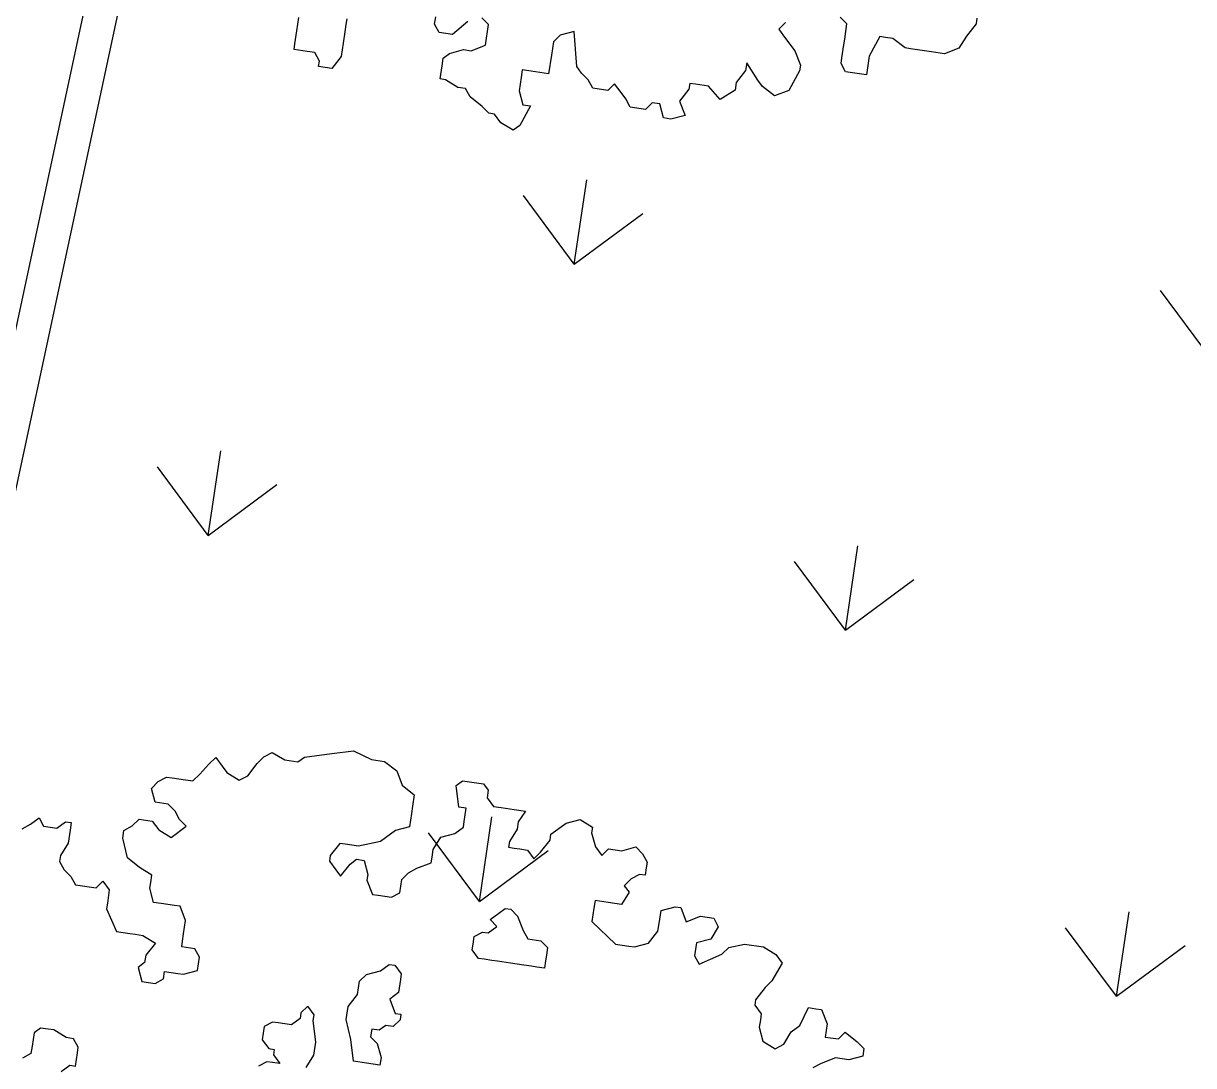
# Model space of a CAD drawing. Header units: millimetres. Extents: x 338 to 506, y 179 to 335.
# Drawn here: x 374.03 to 379.25, y 314.71 to 319.36 of the extents above; entities that cross this region are included whole.
import ezdxf

# ---------------------------------------------------------------- set-up
doc = ezdxf.new("R2010")
doc.units = ezdxf.units.MM
for name, color, linetype in [('ANDEN', 251, 'Continuous'), ('ARBOL-TOP', 3, 'Continuous'), ('MUROS', 32, 'Continuous')]:
    doc.layers.add(name, color=color, linetype=linetype)

# ---------------------------------------------------------------- blocks, each defined once
blk = doc.blocks.new('*U887')
at = {"layer": 'ANDEN', "linetype": 'Continuous', "extrusion": (0, 0, -1)}
for points in [[(-139.8345, 133.6332), (-140.5344, 78.5683), (-139.8345, 78.5683)], [(-139.8345, 133.6332), (-140.5344, 133.6332), (-140.5344, 78.5683)]]:
    blk.add_solid(points, dxfattribs=at)
blk = doc.blocks.new('*X960')
at = {"color": 0}
for p, q in [((131.1812, 130.6383), (131.4506, 130.9077)), ((131.1812, 130.6383), (131.4506, 130.3689)), ((131.1812, 130.6383), (131.5622, 130.6383)), ((129.7443, 129.2014), (130.0138, 129.4709)), ((132.618, 129.2014), (132.8874, 129.4709)), ((129.7443, 129.2014), (130.0138, 128.932)), ((129.7443, 129.2014), (130.1253, 129.2014)), ((132.618, 129.2014), (132.8874, 128.932)), ((132.618, 129.2014), (132.999, 129.2014)), ((131.1812, 127.7646), (131.4506, 128.034)), ((131.1812, 127.7646), (131.4506, 127.4952)), ((131.1812, 127.7646), (131.5622, 127.7646)), ((129.7443, 126.3278), (130.0138, 126.5972)), ((132.618, 126.3278), (132.8874, 126.5972)), ((129.7443, 126.3278), (130.0138, 126.0584)), ((129.7443, 126.3278), (130.1253, 126.3278))]:
    blk.add_line(p, q, dxfattribs=at)
blk = doc.blocks.new('ARBOLITO')
at = {"linetype": 'ByBlock'}
for points in [[(462.1632, 69.668), (462.1715, 69.6742), (462.1798, 69.6826), (462.186, 69.6742), (462.2006, 69.6742), (462.2089, 69.6826), (462.2151, 69.6826), (462.2151, 69.6742), (462.2151, 69.6597), (462.2089, 69.6452), (462.2089, 69.6389), (462.2151, 69.6306), (462.2234, 69.6244), (462.2297, 69.6161), (462.2525, 69.6161), (462.2588, 69.6244), (462.2671, 69.6161), (462.2671, 69.6015), (462.2671, 69.5953), (462.2816, 69.5724), (462.2962, 69.5724), (462.3024, 69.5724), (462.3107, 69.5724), (462.3253, 69.5662), (462.3169, 69.5517), (462.3169, 69.5433), (462.3107, 69.5371), (462.3169, 69.5226), (462.3315, 69.5226), (462.3398, 69.5288), (462.3398, 69.5371), (462.3543, 69.5371), (462.3606, 69.5371), (462.3751, 69.5433), (462.3751, 69.5579), (462.3689, 69.5662), (462.3543, 69.5662), (462.3543, 69.5724), (462.3543, 69.5807), (462.3543, 69.5953), (462.346, 69.6098), (462.3398, 69.6098), (462.3253, 69.6098), (462.3169, 69.6098), (462.3107, 69.6244), (462.3107, 69.6306), (462.3107, 69.6389), (462.2962, 69.6452), (462.2816, 69.6535), (462.2733, 69.6742), (462.2733, 69.6826), (462.2816, 69.6888), (462.2879, 69.6971), (462.3024, 69.6971), (462.3107, 69.6888), (462.3253, 69.6826), (462.3398, 69.6971), (462.3315, 69.7033), (462.3253, 69.7117), (462.3169, 69.7179), (462.3024, 69.7179), (462.2962, 69.7324), (462.3024, 69.7407), (462.3107, 69.747), (462.3169, 69.747), (462.3315, 69.747), (462.3398, 69.747), (462.346, 69.7553), (462.3543, 69.7678), (462.3606, 69.7761), (462.3689, 69.7678), (462.3751, 69.7615), (462.3897, 69.7553), (462.398, 69.7615), (462.4063, 69.7761), (462.4125, 69.7844), (462.4208, 69.7906), (462.4354, 69.7844), (462.4499, 69.7844), (462.4562, 69.7906), (462.4853, 69.7989), (462.5081, 69.8052), (462.5289, 69.7989), (462.5434, 69.7989), (462.558, 69.7906), (462.5663, 69.7761), (462.5808, 69.7678), (462.5808, 69.7553), (462.5808, 69.747), (462.5808, 69.7324), (462.5663, 69.7262), (462.5517, 69.7117), (462.5289, 69.7033), (462.5143, 69.7033), (462.5081, 69.7033), (462.4998, 69.6888), (462.4998, 69.6826), (462.5081, 69.6742), (462.5143, 69.668), (462.5227, 69.6826), (462.5289, 69.6888), (462.5372, 69.6888), (462.5434, 69.6742), (462.5434, 69.668), (462.5517, 69.6535), (462.558, 69.6535), (462.5725, 69.6535), (462.5808, 69.6597), (462.5808, 69.6742), (462.5871, 69.6826), (462.5954, 69.6888), (462.6099, 69.6971), (462.6099, 69.7033), (462.6099, 69.7117), (462.6162, 69.7262), (462.6307, 69.7324), (462.639, 69.7407), (462.639, 69.747), (462.639, 69.7615), (462.6307, 69.7615), (462.6245, 69.7844), (462.6307, 69.7906), (462.6536, 69.7906), (462.6598, 69.7844), (462.6598, 69.7761), (462.6681, 69.7678), (462.6764, 69.7678), (462.691, 69.7678), (462.7034, 69.7678), (462.6972, 69.7553), (462.6972, 69.747), (462.691, 69.7324), (462.691, 69.7262), (462.6972, 69.7262), (462.7034, 69.7262), (462.7117, 69.7262), (462.7201, 69.7179), (462.7263, 69.7262), (462.7346, 69.7407), (462.7346, 69.747), (462.7491, 69.7615), (462.7637, 69.7678), (462.7782, 69.7615), (462.7782, 69.7553), (462.7845, 69.7407), (462.7928, 69.7324), (462.799, 69.7407), (462.8136, 69.7407), (462.8281, 69.747), (462.8364, 69.7407), (462.8427, 69.7324), (462.8427, 69.7262), (462.8427, 69.7179), (462.8364, 69.7179), (462.8281, 69.7117), (462.8219, 69.7033), (462.8281, 69.6971), (462.8219, 69.6826), (462.8073, 69.6826), (462.7928, 69.6826), (462.7928, 69.6742), (462.7928, 69.6597), (462.8219, 69.6389), (462.8364, 69.6389), (462.8427, 69.6389), (462.8572, 69.6452), (462.8655, 69.6597), (462.8655, 69.668), (462.8655, 69.6826), (462.8801, 69.6888), (462.8863, 69.6888), (462.8946, 69.6742), (462.9091, 69.6826), (462.9237, 69.6826), (462.9299, 69.6742), (462.9237, 69.6597), (462.9091, 69.6535), (462.9091, 69.6389), (462.9154, 69.6306), (462.9382, 69.6452), (462.9445, 69.6535), (462.9611, 69.6597), (462.9819, 69.6597), (462.9964, 69.6535), (463.0047, 69.6452), (462.9964, 69.6244), (462.9902, 69.6161), (462.9819, 69.6015), (462.9819, 69.5953), (462.9902, 69.587), (462.9902, 69.5807), (462.9902, 69.5724), (462.9964, 69.5579), (463.011, 69.5517), (463.0193, 69.5579), (463.0255, 69.5724), (463.0338, 69.5807), (463.0401, 69.6015), (463.0484, 69.6015), (463.0546, 69.6015), (463.0629, 69.587), (463.0629, 69.5724), (463.0775, 69.5724), (463.0837, 69.5807), (463.0982, 69.5724), (463.1065, 69.5662), (463.1065, 69.5579), (463.092, 69.5517), (463.0775, 69.5517), (463.0629, 69.5433), (463.0546, 69.5371)], [(463.0629, 68.4088), (463.0629, 68.4026), (463.0546, 68.388), (463.0484, 68.3735), (463.0338, 68.3652), (463.0193, 68.3652), (462.9964, 68.3652), (462.9902, 68.3652), (462.9756, 68.3735), (462.9673, 68.3735), (462.9611, 68.3735), (462.9528, 68.3506), (462.9528, 68.3299), (462.9299, 68.3299), (462.9237, 68.3382), (462.9237, 68.3444), (462.9237, 68.3589), (462.9237, 68.3652), (462.9237, 68.3818), (462.9154, 68.388)], [(462.8572, 68.3735), (462.851, 68.3652), (462.8572, 68.3589), (462.8717, 68.3444), (462.8801, 68.3299), (462.8801, 68.3236), (462.8717, 68.3008), (462.8572, 68.2925), (462.8427, 68.3008), (462.8364, 68.307), (462.8219, 68.3236), (462.8219, 68.3153), (462.8136, 68.3008), (462.8136, 68.2925), (462.799, 68.28), (462.7845, 68.2925), (462.7699, 68.2925), (462.7637, 68.2925), (462.7637, 68.2862), (462.7554, 68.2717), (462.7637, 68.2571), (462.7491, 68.2509), (462.7408, 68.2509), (462.7346, 68.2654), (462.7263, 68.2654), (462.7201, 68.2571), (462.7034, 68.2571), (462.6972, 68.2654), (462.691, 68.2717), (462.6827, 68.28), (462.6764, 68.2717), (462.6598, 68.2717), (462.6536, 68.28), (462.6453, 68.2862), (462.639, 68.2925), (462.6307, 68.3299), (462.6162, 68.3236), (462.6099, 68.3153), (462.6099, 68.3008), (462.6099, 68.28), (462.5954, 68.28), (462.5808, 68.28), (462.5808, 68.2717), (462.5808, 68.2571), (462.5871, 68.2426), (462.5954, 68.2426), (462.5871, 68.2197), (462.5808, 68.2135), (462.5663, 68.2197), (462.558, 68.228), (462.5517, 68.228), (462.5434, 68.2343), (462.5289, 68.2426), (462.5227, 68.2509), (462.5143, 68.2509), (462.4998, 68.2571), (462.4936, 68.2571), (462.4936, 68.2717), (462.4936, 68.28), (462.4998, 68.2862), (462.5143, 68.2925), (462.5227, 68.2925), (462.5372, 68.3008), (462.5372, 68.3236), (462.5289, 68.3299)], [(462.5143, 68.3236), (462.4998, 68.307), (462.4853, 68.307), (462.479, 68.3153), (462.479, 68.3236)], [(462.3834, 68.307), (462.3834, 68.3008), (462.3834, 68.2925), (462.3834, 68.28), (462.3834, 68.2654), (462.3751, 68.2509), (462.3606, 68.2509), (462.3606, 68.2571), (462.3543, 68.2654), (462.346, 68.2654), (462.3315, 68.2654), (462.3315, 68.2717), (462.3315, 68.2862), (462.3315, 68.3008)], [(462.1632, 69.668), (462.1715, 69.6742), (462.1798, 69.6826), (462.186, 69.6742), (462.2006, 69.6742), (462.2089, 69.6826), (462.2151, 69.6826), (462.2151, 69.6742), (462.2151, 69.6597), (462.2089, 69.6452), (462.2089, 69.6389), (462.2151, 69.6306), (462.2234, 69.6244), (462.2297, 69.6161), (462.2525, 69.6161), (462.2588, 69.6244), (462.2671, 69.6161), (462.2671, 69.6015), (462.2671, 69.5953), (462.2816, 69.5724), (462.2962, 69.5724), (462.3024, 69.5724), (462.3107, 69.5724), (462.3253, 69.5662), (462.3169, 69.5517), (462.3169, 69.5433), (462.3107, 69.5371), (462.3169, 69.5226), (462.3315, 69.5226), (462.3398, 69.5288), (462.3398, 69.5371), (462.3543, 69.5371), (462.3606, 69.5371), (462.3751, 69.5433), (462.3751, 69.5579), (462.3689, 69.5662), (462.3543, 69.5662), (462.3543, 69.5724), (462.3543, 69.5807), (462.3543, 69.5953), (462.346, 69.6098), (462.3398, 69.6098), (462.3253, 69.6098), (462.3169, 69.6098), (462.3107, 69.6244), (462.3107, 69.6306), (462.3107, 69.6389), (462.2962, 69.6452), (462.2816, 69.6535), (462.2733, 69.6742), (462.2733, 69.6826), (462.2816, 69.6888), (462.2879, 69.6971), (462.3024, 69.6971), (462.3107, 69.6888), (462.3253, 69.6826), (462.3398, 69.6971), (462.3315, 69.7033), (462.3253, 69.7117), (462.3169, 69.7179), (462.3024, 69.7179), (462.2962, 69.7324), (462.3024, 69.7407), (462.3107, 69.747), (462.3169, 69.747), (462.3315, 69.747), (462.3398, 69.747), (462.346, 69.7553), (462.3543, 69.7678), (462.3606, 69.7761), (462.3689, 69.7678), (462.3751, 69.7615), (462.3897, 69.7553), (462.398, 69.7615), (462.4063, 69.7761), (462.4125, 69.7844), (462.4208, 69.7906), (462.4354, 69.7844), (462.4499, 69.7844), (462.4562, 69.7906), (462.4853, 69.7989), (462.5081, 69.8052), (462.5289, 69.7989), (462.5434, 69.7989), (462.558, 69.7906), (462.5663, 69.7761), (462.5808, 69.7678), (462.5808, 69.7553), (462.5808, 69.747), (462.5808, 69.7324), (462.5663, 69.7262), (462.5517, 69.7117), (462.5289, 69.7033), (462.5143, 69.7033), (462.5081, 69.7033), (462.4998, 69.6888), (462.4998, 69.6826), (462.5081, 69.6742), (462.5143, 69.668), (462.5227, 69.6826), (462.5289, 69.6888), (462.5372, 69.6888), (462.5434, 69.6742), (462.5434, 69.668), (462.5517, 69.6535), (462.558, 69.6535), (462.5725, 69.6535), (462.5808, 69.6597), (462.5808, 69.6742), (462.5871, 69.6826), (462.5954, 69.6888), (462.6099, 69.6971), (462.6099, 69.7033), (462.6099, 69.7117), (462.6162, 69.7262), (462.6307, 69.7324), (462.639, 69.7407), (462.639, 69.747), (462.639, 69.7615), (462.6307, 69.7615), (462.6245, 69.7844), (462.6307, 69.7906), (462.6536, 69.7906), (462.6598, 69.7844), (462.6598, 69.7761), (462.6681, 69.7678), (462.6764, 69.7678), (462.691, 69.7678), (462.7034, 69.7678), (462.6972, 69.7553), (462.6972, 69.747), (462.691, 69.7324), (462.691, 69.7262), (462.6972, 69.7262), (462.7034, 69.7262), (462.7117, 69.7262), (462.7201, 69.7179), (462.7263, 69.7262), (462.7346, 69.7407), (462.7346, 69.747), (462.7491, 69.7615), (462.7637, 69.7678), (462.7782, 69.7615), (462.7782, 69.7553), (462.7845, 69.7407), (462.7928, 69.7324), (462.799, 69.7407), (462.8136, 69.7407), (462.8281, 69.747), (462.8364, 69.7407), (462.8427, 69.7324), (462.8427, 69.7262), (462.8427, 69.7179), (462.8364, 69.7179), (462.8281, 69.7117), (462.8219, 69.7033), (462.8281, 69.6971), (462.8219, 69.6826), (462.8073, 69.6826), (462.7928, 69.6826), (462.7928, 69.6742), (462.7928, 69.6597), (462.8219, 69.6389), (462.8364, 69.6389), (462.8427, 69.6389), (462.8572, 69.6452), (462.8655, 69.6597), (462.8655, 69.668), (462.8655, 69.6826), (462.8801, 69.6888), (462.8863, 69.6888), (462.8946, 69.6742), (462.9091, 69.6826), (462.9237, 69.6826), (462.9299, 69.6742), (462.9237, 69.6597), (462.9091, 69.6535), (462.9091, 69.6389), (462.9154, 69.6306), (462.9382, 69.6452), (462.9445, 69.6535), (462.9611, 69.6597), (462.9819, 69.6597), (462.9964, 69.6535), (463.0047, 69.6452), (462.9964, 69.6244), (462.9902, 69.6161), (462.9819, 69.6015), (462.9819, 69.5953), (462.9902, 69.587), (462.9902, 69.5807), (462.9902, 69.5724), (462.9964, 69.5579), (463.011, 69.5517), (463.0193, 69.5579), (463.0255, 69.5724), (463.0338, 69.5807), (463.0401, 69.6015), (463.0484, 69.6015), (463.0546, 69.6015), (463.0629, 69.587), (463.0629, 69.5724), (463.0775, 69.5724), (463.0837, 69.5807), (463.0982, 69.5724), (463.1065, 69.5662), (463.1065, 69.5579), (463.092, 69.5517), (463.0775, 69.5517), (463.0629, 69.5433), (463.0546, 69.5371)], [(463.0629, 68.4088), (463.0629, 68.4026), (463.0546, 68.388), (463.0484, 68.3735), (463.0338, 68.3652), (463.0193, 68.3652), (462.9964, 68.3652), (462.9902, 68.3652), (462.9756, 68.3735), (462.9673, 68.3735), (462.9611, 68.3735), (462.9528, 68.3506), (462.9528, 68.3299), (462.9299, 68.3299), (462.9237, 68.3382), (462.9237, 68.3444), (462.9237, 68.3589), (462.9237, 68.3652), (462.9237, 68.3818), (462.9154, 68.388)], [(462.8572, 68.3735), (462.851, 68.3652), (462.8572, 68.3589), (462.8717, 68.3444), (462.8801, 68.3299), (462.8801, 68.3236), (462.8717, 68.3008), (462.8572, 68.2925), (462.8427, 68.3008), (462.8364, 68.307), (462.8219, 68.3236), (462.8219, 68.3153), (462.8136, 68.3008), (462.8136, 68.2925), (462.799, 68.28), (462.7845, 68.2925), (462.7699, 68.2925), (462.7637, 68.2925), (462.7637, 68.2862), (462.7554, 68.2717), (462.7637, 68.2571), (462.7491, 68.2509), (462.7408, 68.2509), (462.7346, 68.2654), (462.7263, 68.2654), (462.7201, 68.2571), (462.7034, 68.2571), (462.6972, 68.2654), (462.691, 68.2717), (462.6827, 68.28), (462.6764, 68.2717), (462.6598, 68.2717), (462.6536, 68.28), (462.6453, 68.2862), (462.639, 68.2925), (462.6307, 68.3299), (462.6162, 68.3236), (462.6099, 68.3153), (462.6099, 68.3008), (462.6099, 68.28), (462.5954, 68.28), (462.5808, 68.28), (462.5808, 68.2717), (462.5808, 68.2571), (462.5871, 68.2426), (462.5954, 68.2426), (462.5871, 68.2197), (462.5808, 68.2135), (462.5663, 68.2197), (462.558, 68.228), (462.5517, 68.228), (462.5434, 68.2343), (462.5289, 68.2426), (462.5227, 68.2509), (462.5143, 68.2509), (462.4998, 68.2571), (462.4936, 68.2571), (462.4936, 68.2717), (462.4936, 68.28), (462.4998, 68.2862), (462.5143, 68.2925), (462.5227, 68.2925), (462.5372, 68.3008), (462.5372, 68.3236), (462.5289, 68.3299)], [(462.5143, 68.3236), (462.4998, 68.307), (462.4853, 68.307), (462.479, 68.3153), (462.479, 68.3236)], [(462.3834, 68.307), (462.3834, 68.3008), (462.3834, 68.2925), (462.3834, 68.28), (462.3834, 68.2654), (462.3751, 68.2509), (462.3606, 68.2509), (462.3606, 68.2571), (462.3543, 68.2654), (462.346, 68.2654), (462.3315, 68.2654), (462.3315, 68.2717), (462.3315, 68.2862), (462.3315, 68.3008)], [(462.7117, 69.6015), (462.6972, 69.6015), (462.691, 69.6015), (462.6827, 69.6015), (462.6764, 69.6015), (462.6681, 69.6098), (462.6681, 69.6161), (462.6681, 69.6244), (462.6764, 69.6306), (462.6827, 69.6306), (462.691, 69.6389), (462.6827, 69.6452), (462.691, 69.6535), (462.6972, 69.6597), (462.7034, 69.6597), (462.7117, 69.6535), (462.7201, 69.6389), (462.7263, 69.6306), (462.7408, 69.6306), (462.7491, 69.6244), (462.7491, 69.6161), (462.7491, 69.6098), (462.7491, 69.6015), (462.7408, 69.6015), (462.7346, 69.6015), (462.7263, 69.6015), (462.7117, 69.6015), (462.7117, 69.6015)], [(462.7117, 69.6015), (462.6972, 69.6015), (462.691, 69.6015), (462.6827, 69.6015), (462.6764, 69.6015), (462.6681, 69.6098), (462.6681, 69.6161), (462.6681, 69.6244), (462.6764, 69.6306), (462.6827, 69.6306), (462.691, 69.6389), (462.6827, 69.6452), (462.691, 69.6535), (462.6972, 69.6597), (462.7034, 69.6597), (462.7117, 69.6535), (462.7201, 69.6389), (462.7263, 69.6306), (462.7408, 69.6306), (462.7491, 69.6244), (462.7491, 69.6161), (462.7491, 69.6098), (462.7491, 69.6015), (462.7408, 69.6015), (462.7346, 69.6015), (462.7263, 69.6015), (462.7117, 69.6015)], [(462.5725, 69.508), (462.5725, 69.4997), (462.5808, 69.4935), (462.5871, 69.4789), (462.5871, 69.4706), (462.5725, 69.4706), (462.558, 69.4706), (462.5517, 69.4935), (462.5434, 69.5143), (462.5434, 69.5288), (462.5517, 69.5433), (462.5517, 69.5579), (462.558, 69.5662), (462.5725, 69.5724), (462.5808, 69.5807), (462.5871, 69.5807), (462.5954, 69.5724), (462.5954, 69.5662), (462.5954, 69.5517), (462.5871, 69.5433), (462.5954, 69.5288), (462.6016, 69.5288), (462.6016, 69.5226), (462.5954, 69.5143), (462.5871, 69.5143), (462.5808, 69.508), (462.5725, 69.508), (462.5725, 69.508)], [(462.5725, 69.508), (462.5725, 69.4997), (462.5808, 69.4935), (462.5871, 69.4789), (462.5871, 69.4706), (462.5725, 69.4706), (462.558, 69.4706), (462.5517, 69.4935), (462.5434, 69.5143), (462.5434, 69.5288), (462.5517, 69.5433), (462.5517, 69.5579), (462.558, 69.5662), (462.5725, 69.5724), (462.5808, 69.5807), (462.5871, 69.5807), (462.5954, 69.5724), (462.5954, 69.5662), (462.5954, 69.5517), (462.5871, 69.5433), (462.5954, 69.5288), (462.6016, 69.5288), (462.6016, 69.5226), (462.5954, 69.5143), (462.5871, 69.5143), (462.5808, 69.508), (462.5725, 69.508)], [(462.5081, 69.4561), (462.5143, 69.4706), (462.5143, 69.4852), (462.5081, 69.508), (462.5081, 69.5143), (462.4998, 69.5226), (462.4936, 69.5143), (462.4936, 69.508), (462.4853, 69.4997), (462.4707, 69.4997), (462.4645, 69.4997), (462.4562, 69.4935), (462.4562, 69.4789), (462.4645, 69.4706), (462.4707, 69.4706), (462.4707, 69.4644), (462.479, 69.4561), (462.4707, 69.4561), (462.4645, 69.4561), (462.4562, 69.4498)], [(462.5081, 69.4561), (462.5143, 69.4706), (462.5143, 69.4852), (462.5081, 69.508), (462.5081, 69.5143), (462.4998, 69.5226), (462.4936, 69.5143), (462.4936, 69.508), (462.4853, 69.4997), (462.4707, 69.4997), (462.4645, 69.4997), (462.4562, 69.4935), (462.4562, 69.4789), (462.4645, 69.4706), (462.4707, 69.4706), (462.4707, 69.4644), (462.479, 69.4561), (462.4707, 69.4561), (462.4645, 69.4561), (462.4562, 69.4498)], [(462.2442, 69.4124), (462.2525, 69.4207), (462.2588, 69.4207), (462.2588, 69.4353), (462.2588, 69.4415), (462.2525, 69.4498), (462.2442, 69.4498), (462.2297, 69.4561), (462.2234, 69.4561), (462.2151, 69.4561), (462.2089, 69.4498), (462.2089, 69.4353), (462.2089, 69.427), (462.2006, 69.4207)], [(462.2442, 69.4124), (462.2525, 69.4207), (462.2588, 69.4207), (462.2588, 69.4353), (462.2588, 69.4415), (462.2525, 69.4498), (462.2442, 69.4498), (462.2297, 69.4561), (462.2234, 69.4561), (462.2151, 69.4561), (462.2089, 69.4498), (462.2089, 69.4353), (462.2089, 69.427), (462.2006, 69.4207)]]:
    blk.add_lwpolyline(points, dxfattribs=at)
blk = doc.blocks.new('A$C7152A42C')
at = {"layer": 'ANDEN'}
blk.add_lwpolyline([(124.65864, 101.85105), (138.73464, 101.85105), (138.73464, 131.19444), (124.65864, 132.08818)], dxfattribs=at)
blk.add_lwpolyline([(138.58464, 102.00105), (138.58464, 131.05366), (124.80864, 131.92836), (124.80864, 102.00105)], close=True, dxfattribs=at)
at = {"layer": 'ANDEN', "linetype": 'Continuous'}
blk.add_blockref('*U887', (0, 0), dxfattribs=at)
at = {"layer": 'ANDEN', "color": 251, "linetype": 'Continuous'}
blk.add_blockref('*X960', (0, 0), dxfattribs=at)
at = {"layer": 'ARBOL-TOP', "color": 3, "linetype": 'ByBlock', "xscale": 4.090679926752369, "yscale": 4.090679926752369, "zscale": 4.090679926752369, "rotation": 270}
for p in [(-155.22509, 2021.82862), (-145.87066, 2021.82862)]:
    blk.add_blockref('ARBOLITO', p, dxfattribs=at)

msp = doc.modelspace()

# ---------------------------------------------------------------- block references
at = {"layer": 'MUROS', "color": 32, "rotation": 81.53046525965426}
msp.add_blockref('A$C7152A42C', (484.7482, 168.0844), dxfattribs=at)

doc.saveas('drawing.dxf')
